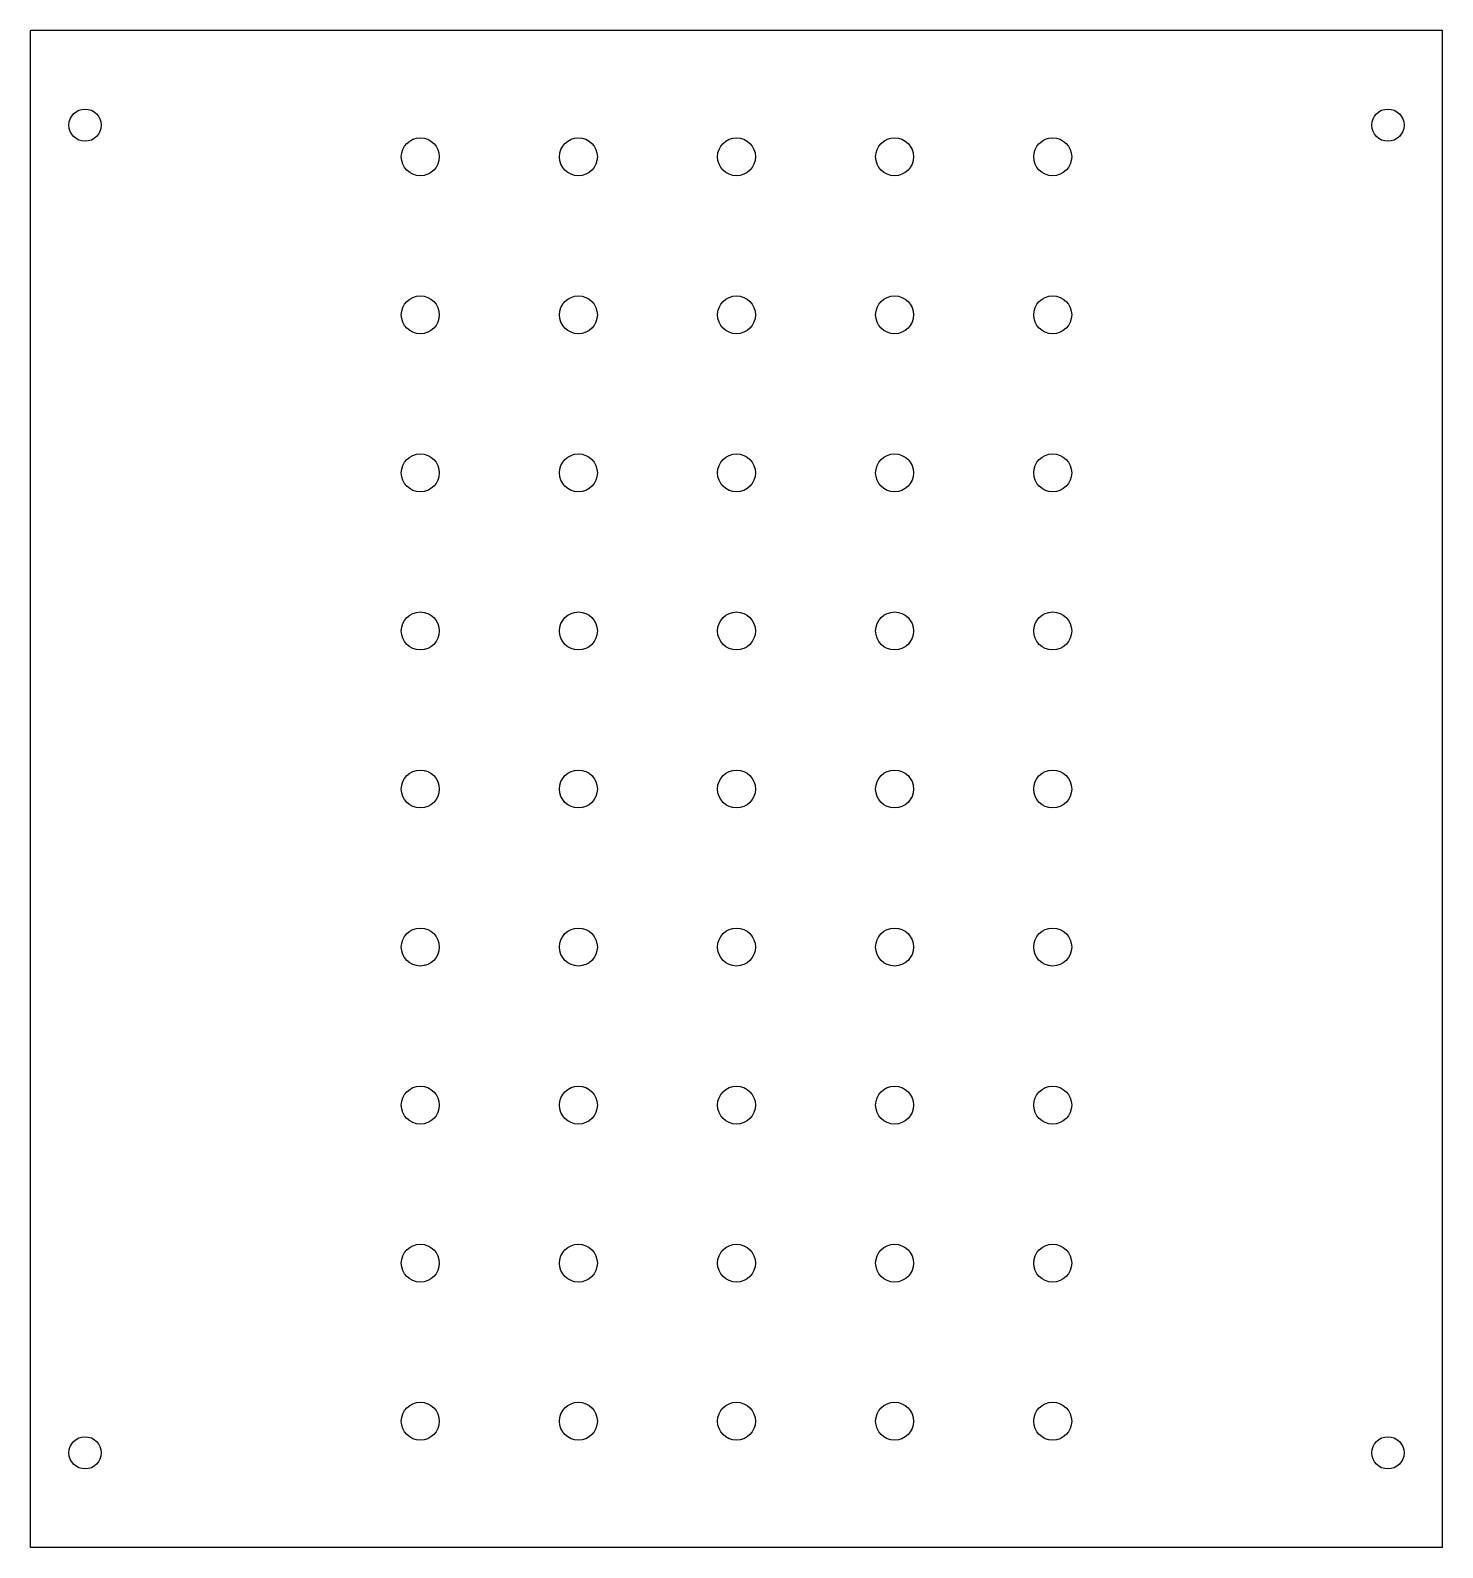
# Model space of a CAD drawing. Header units: millimetres. Extents: x -112 to 112, y -120 to 120.
import ezdxf

# ---------------------------------------------------------------- set-up
doc = ezdxf.new("R2010")
doc.units = ezdxf.units.MM

msp = doc.modelspace()

# ---------------------------------------------------------------- linework, layer by layer
at = {"color": 7, "linetype": 'Continuous', "lineweight": 25}
for p, q in [((-111.66, -120), (-111.66, 120)), ((111.66, 120), (-111.66, 120)), ((111.66, -120), (111.66, 120)), ((111.66, -120), (-111.66, -120))]:
    msp.add_line(p, q, dxfattribs=at)
for centre, radius in [((-103.01, 105), 2.55), ((103.01, 105), 2.55), ((-50, 100), 3), ((-25, 100), 3), ((0, 100), 3), ((25, 100), 3), ((50, 100), 3), ((-50, 75), 3), ((-25, 75), 3), ((0, 75), 3), ((25, 75), 3), ((50, 75), 3), ((-50, 50), 3), ((-25, 50), 3), ((0, 50), 3), ((25, 50), 3), ((50, 50), 3), ((-50, 25), 3), ((-25, 25), 3), ((0, 25), 3), ((25, 25), 3), ((50, 25), 3), ((-50, 0), 3), ((-25, 0), 3), ((0, 0), 3), ((25, 0), 3), ((50, 0), 3), ((-50, -25), 3), ((-25, -25), 3), ((0, -25), 3), ((25, -25), 3), ((50, -25), 3), ((-50, -50), 3), ((-25, -50), 3), ((0, -50), 3), ((25, -50), 3), ((50, -50), 3), ((-50, -75), 3), ((-25, -75), 3), ((0, -75), 3), ((25, -75), 3), ((50, -75), 3), ((-50, -100), 3), ((-25, -100), 3), ((0, -100), 3), ((25, -100), 3), ((50, -100), 3), ((-103.01, -105), 2.55), ((103.01, -105), 2.55)]:
    msp.add_circle(centre, radius, dxfattribs=at)

doc.saveas('drawing.dxf')
